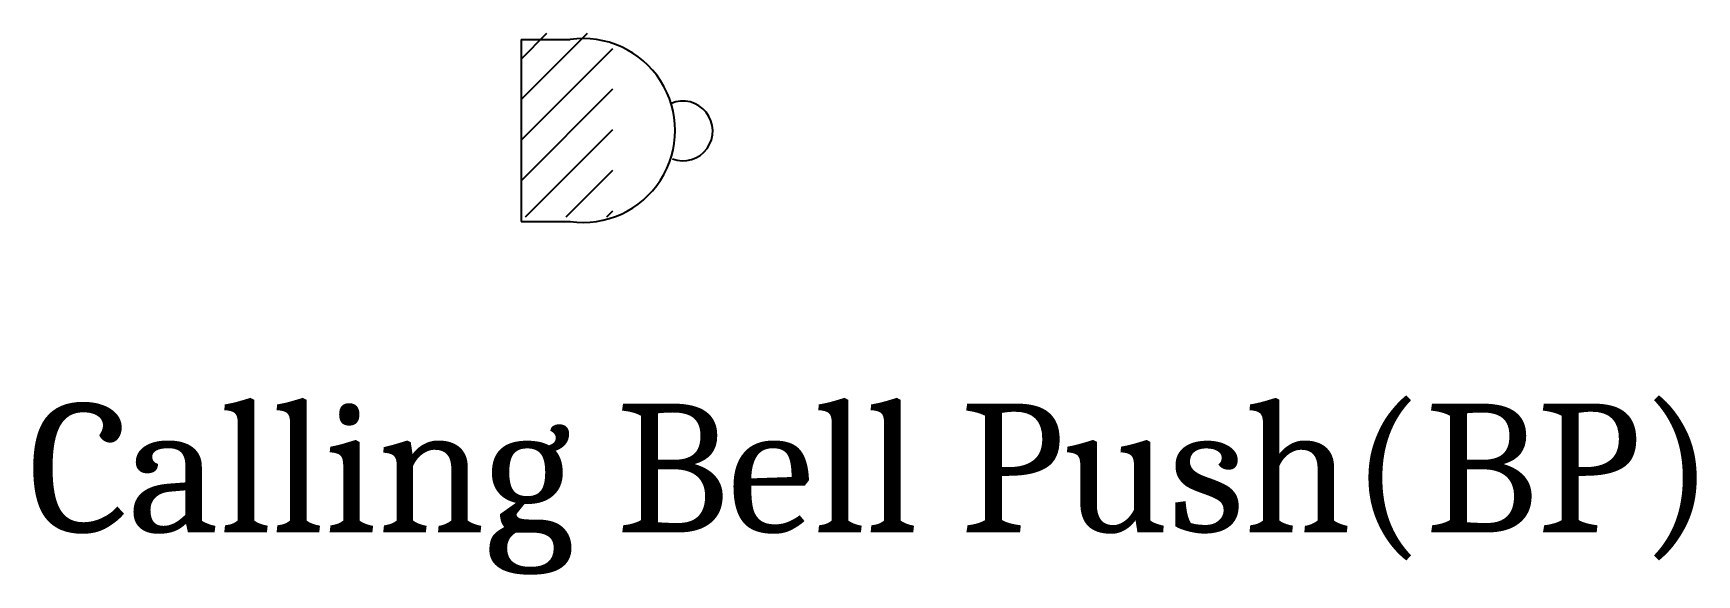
# Model space of a CAD drawing. Header units: inches. Extents: x 44 to 223, y 33 to 91.
import ezdxf

# ---------------------------------------------------------------- set-up
doc = ezdxf.new("R2010")
doc.units = ezdxf.units.IN
doc.header["$MEASUREMENT"] = 0
doc.layers.add('Electrical Loads and  Legend Sheet', color=6, linetype='Continuous', lineweight=25)
doc.styles.get("Standard").update_dxf_attribs({"font": 'Cambria.ttf'})

# ---------------------------------------------------------------- blocks, each defined once
blk = doc.blocks.new('122')
at = {"layer": 'Electrical Loads and  Legend Sheet'}
for p, q in [((27132.173, -3865.776), (27130.889, -3865.776)), ((27132.173, -3870.542), (27132.173, -3865.776)), ((27132.173, -3870.542), (27130.889, -3870.542))]:
    blk.add_line(p, q, dxfattribs=at)
for centre, radius, start, end in [((27130.549, -3868.159), 2.407, 81.8917, 278.1083), ((27127.939, -3868.145), 0.782, 69.6947, 293.2018)]:
    blk.add_arc(centre, radius, start, end, dxfattribs=at)

msp = doc.modelspace()

# ---------------------------------------------------------------- hatches: boundary and pattern name
at = {"layer": 'Electrical Loads and  Legend Sheet'}
h = msp.add_hatch(dxfattribs=at)
h.set_pattern_fill('ANSI31', color=256, scale=24.599397, angle=90, style=0)
h.set_pattern_definition([(225, (16036.0782, 25511.531), (-2.17430004, 2.17430004), [])])
h.paths.add_polyline_path([(96.71, 90.63), (106.55, 90.63), (106.55, 70.95), (96.71, 70.95)])

# ---------------------------------------------------------------- block references
at = {"layer": 'Electrical Loads and  Legend Sheet', "xscale": 4.093346160170963, "yscale": 4.093346160159796, "zscale": 4.093346160166627, "rotation": 179.9999999999997}
msp.add_blockref('122', (111158.08, -15753.5), dxfattribs=at)

# ---------------------------------------------------------------- texts
at = {"color": 6}
msp.add_text('Calling Bell Push(BP)', height=13.8067, dxfattribs=at).set_placement((43.87, 37.13))

doc.saveas('drawing.dxf')
